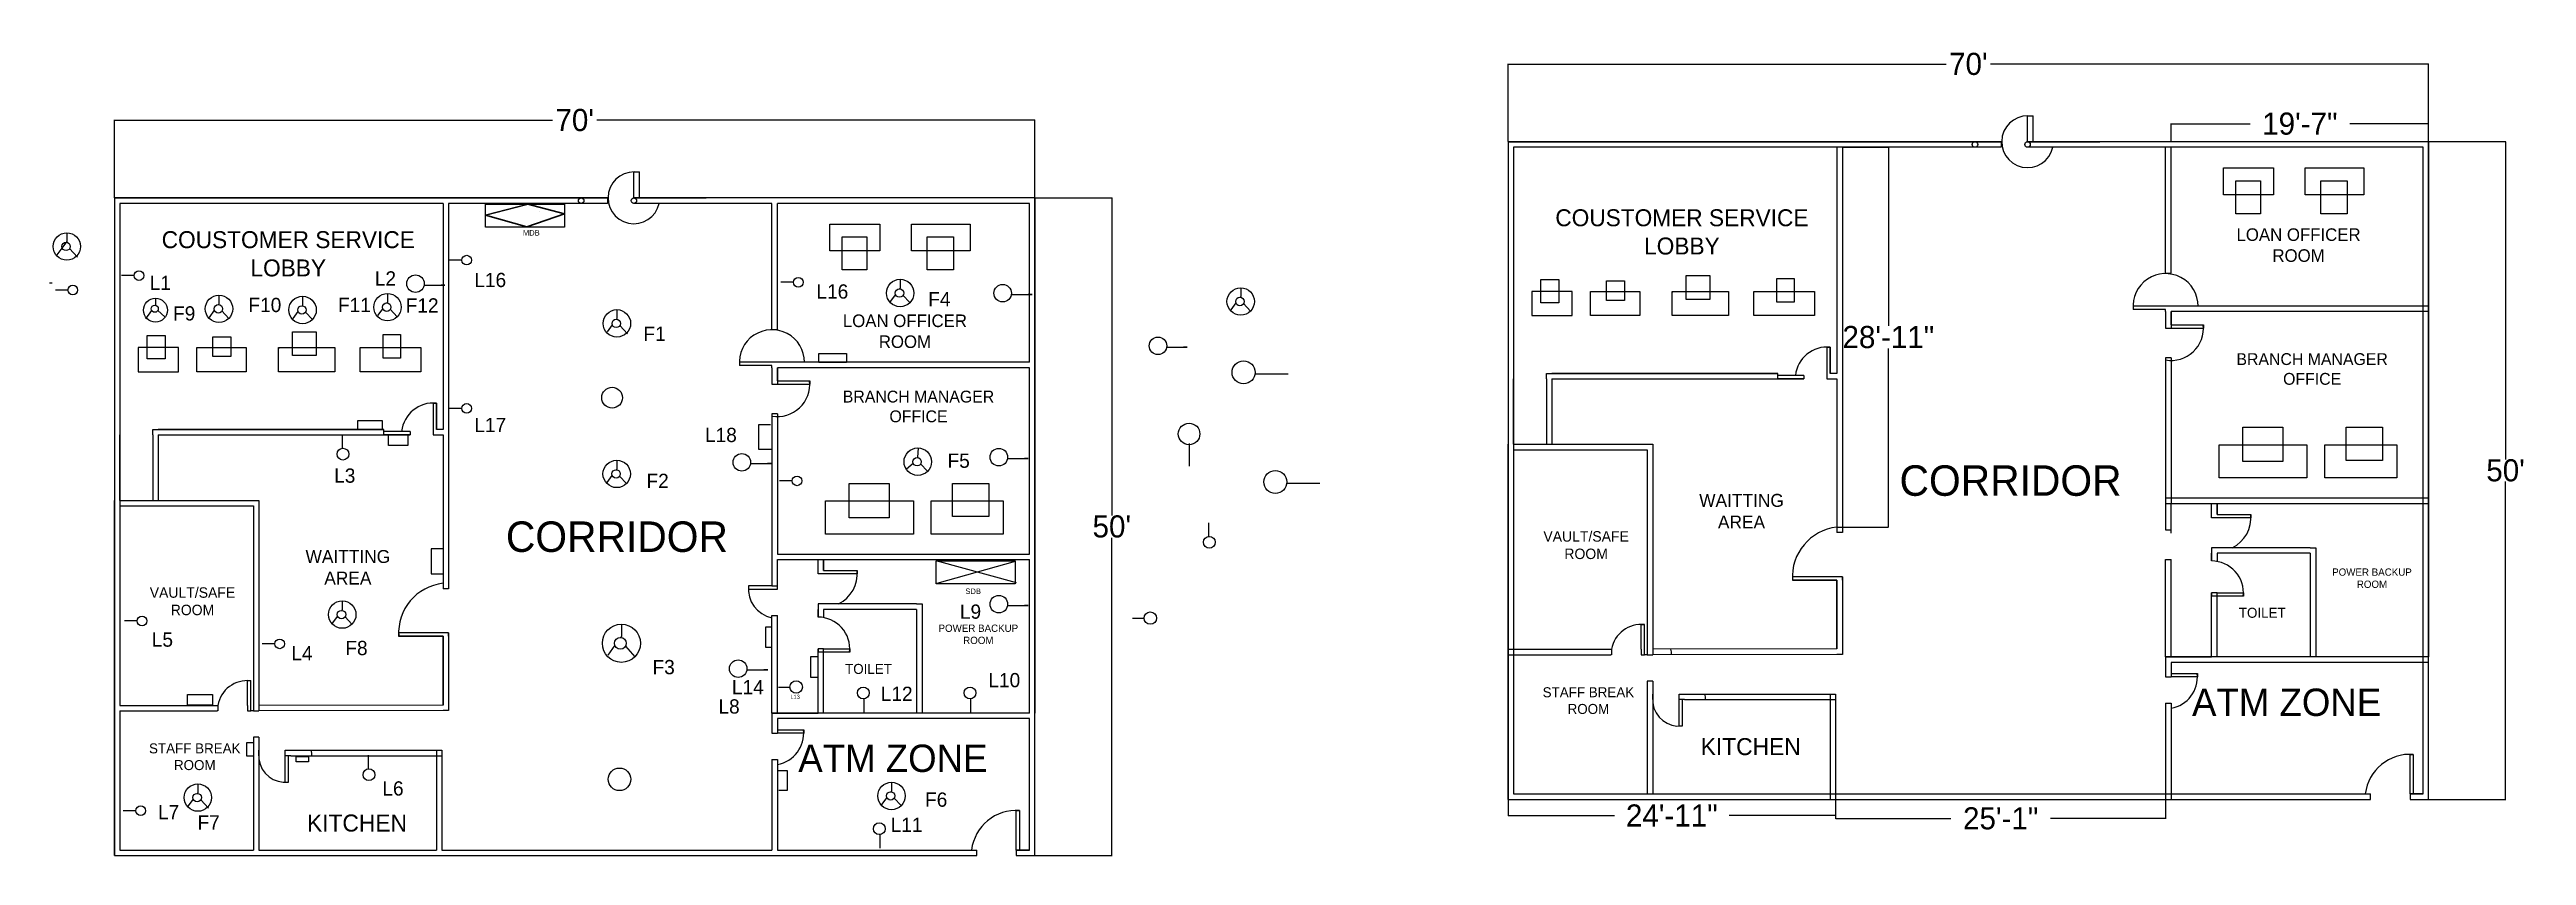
# Model space of a CAD drawing. Header units: inches. Extents: x 0 to 2260, y 59 to 794.
import ezdxf

# ---------------------------------------------------------------- set-up
doc = ezdxf.new("R2010")
doc.units = ezdxf.units.IN
doc.header["$MEASUREMENT"] = 0
doc.dimstyles.get("Standard").update_dxf_attribs({"dimtxt": 20.18, "dimasz": 0.18, "dimexe": 0.18, "dimexo": 0.0625, "dimgap": 0.09, "dimtad": 0, "dimtih": 1, "dimtoh": 1, "dimdec": 0, "dimzin": 0, "dimdsep": 46, "dimlunit": 4, "dimtxsty": 'Standard', "dimcen": 0.09, "dimadec": 0, "dimazin": 0, "dimtfac": 1, "dimtdec": 0, "dimtofl": 0, "dimtmove": 0, "dimatfit": 3, "dimfxl": 1, "dimtolj": 1, "dimtzin": 0, "dimarcsym": 0})

# ---------------------------------------------------------------- blocks, each defined once
blk = doc.blocks.new('*D1')
at = {"color": 0, "lineweight": -2}
for p, q in [((59.1, 658.6), (59.1, 729.6)), ((59.3, 729.4), (458.9, 729.4)), ((899, 729.4), (499.4, 729.4)), ((899.2, 658.6), (899.2, 729.6))]:
    blk.add_line(p, q, dxfattribs=at)
at = {"color": 0}
for points in [[(59.3, 729.4), (59.3, 729.4), (59.1, 729.4)], [(899, 729.4), (899, 729.4), (899.2, 729.4)]]:
    blk.add_solid(points, dxfattribs=at)
at = {"layer": 'Defpoints', "color": 0}
for p in [(899.2, 729.4), (59.1, 658.5), (899.2, 658.5)]:
    blk.add_point(p, dxfattribs=at)
at = {"color": 0, "insert": (479.2, 729.4), "char_height": 20.18, "attachment_point": 5}
blk.add_mtext("\\A1;70'", dxfattribs=at)
blk = doc.blocks.new('*D2')
at = {"color": 0, "lineweight": -2}
for p, q in [((899.3, 658.6), (969.5, 658.6)), ((969.3, 658.4), (969.3, 368.8)), ((969.3, 58.7), (969.3, 348.4)), ((899.2, 58.5), (969.5, 58.5))]:
    blk.add_line(p, q, dxfattribs=at)
at = {"color": 0}
for points in [[(969.3, 658.4), (969.4, 658.4), (969.3, 658.6)], [(969.3, 58.7), (969.4, 58.7), (969.3, 58.5)]]:
    blk.add_solid(points, dxfattribs=at)
at = {"layer": 'Defpoints', "color": 0}
for p in [(899.2, 658.6), (899.1, 58.5), (969.3, 58.5)]:
    blk.add_point(p, dxfattribs=at)
at = {"color": 0, "insert": (969.3, 358.6), "char_height": 20.18, "attachment_point": 5}
blk.add_mtext("\\A1;50'", dxfattribs=at)
blk = doc.blocks.new('A$C45925EE8')
at = {"insert": (0, 13), "char_height": 13, "attachment_point": 1}
blk.add_mtext('L16', dxfattribs=at)
blk = doc.blocks.new('*D21')
at = {"color": 0, "lineweight": -2}
for p, q in [((1330.9, 709.8), (1330.9, 780.8)), ((1331.1, 780.6), (1730.6, 780.6)), ((2170.8, 780.6), (1771.2, 780.6)), ((2170.9, 709.8), (2170.9, 780.8))]:
    blk.add_line(p, q, dxfattribs=at)
at = {"color": 0}
for points in [[(1331.1, 780.6), (1331.1, 780.6), (1330.9, 780.6)], [(2170.8, 780.6), (2170.8, 780.6), (2170.9, 780.6)]]:
    blk.add_solid(points, dxfattribs=at)
at = {"layer": 'Defpoints', "color": 0}
for p in [(2170.9, 780.6), (1330.9, 709.7), (2170.9, 709.7)]:
    blk.add_point(p, dxfattribs=at)
at = {"color": 0, "insert": (1750.9, 780.6), "char_height": 20.18, "attachment_point": 5}
blk.add_mtext("\\A1;70'", dxfattribs=at)
blk = doc.blocks.new('*D22')
at = {"color": 0, "lineweight": -2}
for p, q in [((2171, 709.8), (2241.2, 709.8)), ((2241.1, 709.6), (2241.1, 419.9)), ((2241.1, 109.9), (2241.1, 399.6)), ((2170.9, 109.7), (2241.2, 109.7))]:
    blk.add_line(p, q, dxfattribs=at)
at = {"color": 0}
for points in [[(2241, 709.6), (2241.1, 709.6), (2241.1, 709.8)], [(2241, 109.9), (2241.1, 109.9), (2241.1, 109.7)]]:
    blk.add_solid(points, dxfattribs=at)
at = {"layer": 'Defpoints', "color": 0}
for p in [(2170.9, 709.8), (2170.9, 109.7), (2241.1, 109.7)]:
    blk.add_point(p, dxfattribs=at)
at = {"color": 0, "insert": (2241.1, 409.8), "char_height": 20.18, "attachment_point": 5}
blk.add_mtext("\\A1;50'", dxfattribs=at)
blk = doc.blocks.new('*D23')
at = {"color": 0, "lineweight": -2}
for p, q in [((1935.9, 709.8), (1935.9, 726.3)), ((1936.1, 726.1), (2007.9, 726.1)), ((2170.7, 726.1), (2098.9, 726.1)), ((2170.9, 709.8), (2170.9, 726.3))]:
    blk.add_line(p, q, dxfattribs=at)
at = {"color": 0}
for points in [[(1936.1, 726.1), (1936.1, 726.1), (1935.9, 726.1)], [(2170.7, 726.1), (2170.7, 726.1), (2170.9, 726.1)]]:
    blk.add_solid(points, dxfattribs=at)
at = {"layer": 'Defpoints', "color": 0}
for p in [(1935.9, 726.1), (1935.9, 709.7), (2170.9, 709.7)]:
    blk.add_point(p, dxfattribs=at)
at = {"color": 0, "insert": (2053.4, 726.1), "char_height": 20.18, "attachment_point": 5}
blk.add_mtext('\\A1;19\'-7"', dxfattribs=at)
blk = doc.blocks.new('*D24')
at = {"color": 0, "lineweight": -2}
for p, q in [((1629.8, 109.7), (1629.8, 92.1)), ((1629.9, 92.3), (1734.9, 92.3)), ((1930.8, 92.3), (1825.9, 92.3)), ((1930.9, 109.7), (1930.9, 92.1))]:
    blk.add_line(p, q, dxfattribs=at)
at = {"color": 0}
for points in [[(1629.9, 92.3), (1629.9, 92.2), (1629.8, 92.3)], [(1930.8, 92.3), (1930.8, 92.2), (1930.9, 92.3)]]:
    blk.add_solid(points, dxfattribs=at)
at = {"layer": 'Defpoints', "color": 0}
for p in [(1629.8, 109.7), (1930.9, 109.7), (1930.9, 92.3)]:
    blk.add_point(p, dxfattribs=at)
at = {"color": 0, "insert": (1780.4, 92.3), "char_height": 20.18, "attachment_point": 5}
blk.add_mtext('\\A1;25\'-1"', dxfattribs=at)
blk = doc.blocks.new('*D25')
at = {"color": 0, "lineweight": -2}
for p, q in [((1330.9, 109.7), (1330.9, 94.8)), ((1331.1, 95), (1428.1, 95)), ((1629.6, 95), (1532.5, 95)), ((1629.8, 109.6), (1629.8, 94.8))]:
    blk.add_line(p, q, dxfattribs=at)
at = {"color": 0}
for points in [[(1331.1, 95), (1331.1, 94.9), (1330.9, 95)], [(1629.6, 95), (1629.6, 94.9), (1629.8, 95)]]:
    blk.add_solid(points, dxfattribs=at)
at = {"layer": 'Defpoints', "color": 0}
for p in [(1330.9, 109.7), (1629.8, 109.7), (1629.8, 95)]:
    blk.add_point(p, dxfattribs=at)
at = {"color": 0, "insert": (1480.3, 95), "char_height": 20.18, "attachment_point": 5}
blk.add_mtext('\\A1;24\'-11"', dxfattribs=at)
blk = doc.blocks.new('*D26')
at = {"color": 0, "lineweight": -2}
for p, q in [((1635.9, 704.7), (1678.1, 704.7)), ((1677.9, 704.6), (1677.9, 541.6)), ((1677.9, 358.3), (1677.9, 521.2)), ((1630.9, 358.1), (1678.1, 358.1))]:
    blk.add_line(p, q, dxfattribs=at)
at = {"color": 0}
for points in [[(1677.9, 704.6), (1678, 704.6), (1677.9, 704.7)], [(1677.9, 358.3), (1678, 358.3), (1677.9, 358.1)]]:
    blk.add_solid(points, dxfattribs=at)
at = {"layer": 'Defpoints', "color": 0}
for p in [(1635.9, 704.7), (1630.9, 358.1), (1677.9, 358.1)]:
    blk.add_point(p, dxfattribs=at)
at = {"color": 0, "insert": (1677.9, 531.4), "char_height": 20.18, "attachment_point": 5}
blk.add_mtext('\\A1;28\'-11"', dxfattribs=at)

msp = doc.modelspace()

# ---------------------------------------------------------------- linework, layer by layer
for p, q in [((1804.9, 709.7), (1804.9, 733.4)), ((1804.9, 733.4), (1809.9, 733.4)), ((1809.9, 709.7), (1809.9, 733.4)), ((1330.9, 709.7), (1630.9, 709.7)), ((1630.9, 709.7), (1780.9, 709.7)), ((1630.9, 709.7), (1756.9, 709.7)), ((1630.9, 704.7), (1630.9, 498.4)), ((1630.9, 704.7), (1630.9, 559.7)), ((1635.9, 704.7), (1635.9, 353.1)), ((1756.9, 709.7), (1780.9, 709.7)), ((1780.9, 704.7), (1756.9, 704.7)), ((1780.9, 709.7), (1780.9, 704.7)), ((1804.9, 709.7), (1870.9, 709.7)), ((1930.9, 709.7), (1804.9, 709.7)), ((2170.9, 709.7), (1930.9, 709.7)), ((1930.9, 589.7), (1930.9, 704.7)), ((1935.9, 589.7), (1935.9, 704.7)), ((2170.9, 709.7), (2170.9, 559.7)), ((533.2, 658.5), (533.2, 682.2)), ((533.2, 682.2), (538.2, 682.2)), ((538.2, 658.5), (538.2, 682.2)), ((59.1, 658.5), (359.1, 658.5)), ((359.1, 658.5), (509.1, 658.5)), ((359.1, 658.5), (485.1, 658.5)), ((485.1, 658.5), (509.1, 658.5)), ((509.1, 658.5), (509.1, 653.5)), ((659.2, 658.5), (533.2, 658.5)), ((533.2, 658.5), (599.1, 658.5)), ((899.2, 658.5), (659.2, 658.5)), ((899.2, 658.5), (899.2, 508.5)), ((359.1, 653.5), (359.1, 447.3)), ((359.1, 653.5), (359.1, 508.5)), ((364.1, 653.5), (364.1, 301.9)), ((447.1, 646), (447.1, 646)), ((509.1, 653.5), (485.1, 653.5)), ((659.2, 538.5), (659.2, 653.5)), ((664.2, 538.5), (664.2, 653.5)), ((15.7, 618.7), (6.7, 606.5)), ((15.7, 626.4), (15.7, 618.7)), ((18.3, 612.2), (25.4, 604.5)), ((376.2, 601.7), (364.7, 601.7)), ((1930.9, 589.7), (1935.9, 589.7)), ((0, 581.1), (2.5, 581.1)), ((16.8, 574.4), (5.3, 574.4)), ((77.2, 587.6), (65.7, 587.6)), ((96.6, 566.3), (96.6, 560.5)), ((154.6, 569.5), (154.6, 561.8)), ((230.9, 568.5), (230.9, 560.7)), ((308.3, 571), (308.3, 563.3)), ((342.5, 579), (360.8, 579)), ((360.8, 579), (357.3, 579)), ((678.8, 581.5), (667.4, 581.5)), ((771.8, 570.4), (767.1, 564)), ((776.1, 576.2), (775.6, 575.6)), ((776.1, 583.9), (776.1, 576.2)), ((778.7, 569.8), (785, 562.9)), ((878.2, 570.3), (896.5, 570.3)), ((896.5, 570.3), (893.1, 570.3)), ((1086.9, 568.5), (1086.4, 567.9)), ((1086.9, 576.3), (1086.9, 568.5)), ((2170.9, 577.7), (2170.9, 397.7)), ((93.1, 555.7), (87.6, 548.2)), ((96.6, 560.5), (96.6, 560.4)), ((98.6, 556), (105.5, 549.6)), ((150.3, 555.9), (145.6, 549.5)), ((154.6, 561.8), (154.2, 561.1)), ((157.2, 555.3), (163.5, 548.4)), ((226.6, 554.9), (221.9, 548.5)), ((230.9, 560.7), (230.5, 560.1)), ((233.5, 554.3), (239.8, 547.4)), ((304, 557.5), (299.2, 551.1)), ((308.3, 563.3), (307.8, 562.7)), ((310.8, 556.9), (317.1, 550)), ((513.4, 542.7), (508.7, 536.3)), ((517.7, 548.5), (517.2, 547.9)), ((517.7, 556.2), (517.7, 548.5)), ((1082.6, 562.7), (1077.8, 556.3)), ((1089.4, 562.1), (1095.7, 555.2)), ((1930.9, 559.7), (1901.2, 559.7)), ((1901.2, 559.7), (1901.2, 556.7)), ((1930.9, 556.7), (1901.2, 556.7)), ((1935.9, 559.7), (1930.9, 559.7)), ((1930.9, 554.7), (1930.9, 556.7)), ((1930.9, 554.7), (1930.9, 539.7)), ((1930.9, 554.7), (1930.9, 539.7)), ((2170.9, 559.7), (1935.9, 559.7)), ((2170.9, 554.7), (1935.9, 554.7)), ((1935.9, 554.7), (1935.9, 539.7)), ((1935.9, 554.7), (1935.9, 542.7)), ((1935.9, 542.7), (1935.9, 554.7)), ((1935.9, 554.7), (1935.9, 539.7)), ((1935.9, 542.7), (1965.4, 542.7)), ((1965.4, 542.7), (1965.4, 539.7)), ((520.3, 542.1), (527.4, 534.3)), ((659.2, 538.5), (664.2, 538.5)), ((899.2, 526.5), (899.2, 346.5)), ((1020, 522.4), (1038.2, 522.4)), ((1038.2, 522.4), (1034.8, 522.4)), ((1621.9, 522.4), (1621.9, 493.4)), ((1621.9, 522.4), (1624.9, 522.4)), ((1624.9, 498.4), (1624.9, 522.4)), ((1624.9, 522.4), (1624.9, 498.4)), ((1930.9, 539.7), (1935.9, 539.7)), ((1935.9, 539.7), (1965.4, 539.7)), ((659.2, 508.5), (629.5, 508.5)), ((629.5, 508.5), (629.5, 505.5)), ((659.2, 505.5), (629.5, 505.5)), ((664.2, 508.5), (659.2, 508.5)), ((659.2, 503.5), (659.2, 505.5)), ((659.2, 503.5), (659.2, 488.5)), ((659.2, 503.5), (659.2, 488.5)), ((894.1, 508.5), (664.2, 508.5)), ((664.2, 503.5), (664.2, 488.5)), ((664.2, 503.5), (664.2, 491.5)), ((664.2, 491.5), (664.2, 503.5)), ((664.2, 503.5), (664.2, 488.5)), ((894.1, 503.5), (664.2, 503.5)), ((899.2, 508.5), (899.1, 508.5)), ((899.2, 503.5), (899.1, 503.5)), ((1099.9, 498.1), (1130.2, 498.1)), ((1365.9, 498.4), (1576.9, 498.4)), ((1365.9, 493.4), (1365.9, 498.4)), ((1576.9, 498.4), (1370.9, 498.4)), ((1576.9, 493.4), (1576.9, 498.4)), ((1630.9, 498.4), (1624.9, 498.4)), ((1635.9, 498.4), (1635.9, 493.4)), ((1930.9, 512.7), (1930.9, 379.7)), ((1935.9, 512.7), (1930.9, 512.7)), ((1935.9, 512.7), (1935.9, 379.7)), ((1935.9, 512.7), (1935.9, 512.7)), ((659.2, 488.5), (664.2, 488.5)), ((664.2, 491.5), (693.7, 491.5)), ((664.2, 488.5), (693.7, 488.5)), ((693.7, 491.5), (693.7, 488.5)), ((1335.9, 433.7), (1335.9, 493.4)), ((1365.9, 493.4), (1365.9, 433.7)), ((1370.9, 493.4), (1600.9, 493.4)), ((1370.9, 493.4), (1370.9, 433.7)), ((1370.9, 493.4), (1600.9, 493.4)), ((1600.9, 496.4), (1576.9, 496.4)), ((1600.9, 493.4), (1576.9, 493.4)), ((1600.9, 496.4), (1600.9, 493.4)), ((1621.9, 493.4), (1630.9, 493.4)), ((1621.9, 493.4), (1630.9, 493.4)), ((1630.9, 493.4), (1630.9, 353.1)), ((350.1, 471.3), (350.1, 442.3)), ((350.1, 471.3), (353.1, 471.3)), ((353.1, 447.3), (353.1, 471.3)), ((353.1, 471.3), (353.1, 447.3)), ((376.2, 466.4), (364.7, 466.4)), ((664.2, 461.5), (659.2, 461.5)), ((659.2, 461.5), (659.2, 328.5)), ((664.2, 461.5), (664.2, 461.5)), ((664.2, 461.5), (664.2, 333.5)), ((64.1, 382.5), (64.1, 442.3)), ((94.1, 447.3), (305.1, 447.3)), ((94.1, 442.3), (94.1, 447.3)), ((94.1, 442.3), (94.1, 382.5)), ((305.1, 447.3), (99.1, 447.3)), ((99.1, 442.3), (99.1, 382.5)), ((99.1, 442.3), (329.1, 442.3)), ((99.1, 442.3), (329.1, 442.3)), ((267.2, 430.1), (267.2, 442.4)), ((305.1, 442.3), (305.1, 447.3)), ((329.1, 445.3), (305.1, 445.3)), ((329.1, 442.3), (305.1, 442.3)), ((329.1, 445.3), (329.1, 442.3)), ((350.1, 442.3), (359.1, 442.3)), ((350.1, 442.3), (359.1, 442.3)), ((359.1, 447.3), (353.1, 447.3)), ((359.1, 442.3), (359.1, 301.9)), ((364.1, 447.3), (364.1, 442.3)), ((657.7, 451.4), (646.9, 451.4)), ((646.9, 451.4), (646.9, 429.3)), ((792.5, 430.3), (792.1, 421.7)), ((1039.8, 434.4), (1039.8, 413.6)), ((1330.9, 241.7), (1330.9, 433.7)), ((1335.9, 433.7), (1462.9, 433.7)), ((1462.9, 433.7), (1462.9, 241.7)), ((517.5, 411.1), (517, 410.5)), ((517.5, 418.8), (517.5, 411.1)), ((640.3, 416.1), (658.6, 416.1)), ((646.9, 429.3), (658.6, 429.3)), ((658.6, 416.1), (655.2, 416.1)), ((788.1, 416.2), (781.8, 411.1)), ((794.8, 415.9), (801.1, 409)), ((874.8, 420.8), (893.1, 420.8)), ((893.1, 420.8), (889.7, 420.8)), ((1335.9, 428.7), (1457.9, 428.7)), ((1457.9, 428.7), (1457.9, 246.7)), ((513.2, 405.3), (508.5, 398.9)), ((520.1, 404.7), (526.4, 397.8)), ((677.7, 400.3), (666.2, 400.3)), ((1129, 398.2), (1159.2, 398.2)), ((1930.9, 384.7), (2170.9, 384.7)), ((2170.9, 397.7), (2170.9, 265.7)), ((59.1, 190.5), (59.1, 382.5)), ((64.1, 382.5), (191.1, 382.5)), ((64.1, 377.5), (186.1, 377.5)), ((186.1, 377.5), (186.1, 195.5)), ((191.1, 382.5), (191.1, 190.5)), ((1057.8, 349.6), (1057.8, 362)), ((1930.9, 379.7), (2170.9, 379.7)), ((1930.9, 379.7), (2062.9, 379.7)), ((1930.9, 379.7), (1930.9, 379.7)), ((1930.9, 379.7), (1930.9, 379.7)), ((1930.9, 379.7), (1930.9, 355.7)), ((1935.9, 355.7), (1935.9, 379.7)), ((1972.9, 366.7), (1972.9, 379.7)), ((1977.9, 366.7), (1972.9, 366.7)), ((1977.9, 369.7), (1977.9, 379.7)), ((1977.9, 379.7), (1977.9, 369.7)), ((1977.9, 379.7), (1977.9, 369.7)), ((1977.9, 369.7), (2008.7, 369.7)), ((2008.7, 366.7), (1977.9, 366.7)), ((2008.7, 369.7), (2008.7, 366.7)), ((2170.9, 379.7), (2170.9, 259.7)), ((2170.9, 379.7), (2170.9, 239.7)), ((899.2, 346.5), (899.2, 214.5)), ((1635.9, 353.1), (1630.9, 353.1)), ((1930.9, 355.7), (1935.9, 355.7)), ((1935.9, 352.7), (1935.9, 355.7)), ((1935.9, 355.7), (1935.9, 355.7)), ((1935.9, 352.7), (1935.9, 352.7)), ((2062.9, 339.2), (1972.9, 339.2)), ((1972.9, 339.2), (1972.9, 334.2)), ((2062.9, 339.2), (2067.9, 339.2)), ((2067.9, 339.2), (2067.9, 239.7)), ((2067.9, 339.2), (2067.9, 334.2)), ((359.6, 338.2), (348.2, 338.2)), ((348.2, 338.2), (348.2, 315.4)), ((659.2, 328.5), (659.2, 328.5)), ((659.2, 328.5), (659.2, 328.5)), ((659.2, 328.5), (659.2, 304.5)), ((664.2, 333.5), (894.1, 333.5)), ((664.2, 328.5), (894.1, 328.5)), ((664.2, 328.5), (791.2, 328.5)), ((664.2, 304.5), (664.2, 328.5)), ((701.2, 315.5), (701.2, 328.5)), ((706.2, 328.5), (706.2, 318.5)), ((706.2, 328.5), (706.2, 318.5)), ((706.2, 318.5), (706.2, 328.5)), ((706.2, 318.5), (737, 318.5)), ((737, 318.5), (737, 315.5)), ((808.7, 327.7), (881.9, 307.5)), ((809.9, 307.1), (881.5, 326.9)), ((899.1, 333.5), (899.2, 333.5)), ((899.1, 328.5), (899.2, 328.5)), ((899.2, 328.5), (899.2, 208.5)), ((899.2, 328.5), (899.2, 188.5)), ((1930.9, 239.7), (1930.9, 328.7)), ((1930.9, 328.7), (1935.9, 328.7)), ((1935.9, 239.7), (1935.9, 328.7)), ((1972.9, 334.2), (1972.9, 327.2)), ((1972.9, 327.2), (1972.9, 334.2)), ((2062.9, 334.2), (1977.9, 334.2)), ((1977.9, 334.2), (1977.9, 326.8)), ((2062.9, 334.2), (2062.9, 239.7)), ((2062.9, 334.2), (2062.9, 239.7)), ((2067.9, 334.2), (2067.9, 334.2)), ((348.2, 315.4), (359.1, 315.4)), ((364.1, 301.9), (359.1, 301.9)), ((644.2, 304.5), (637.7, 304.5)), ((637.7, 304.5), (637.7, 301.5)), ((637.7, 301.5), (664.2, 301.5)), ((659.2, 304.5), (644.2, 304.5)), ((659.2, 304.5), (664.2, 304.5)), ((664.2, 301.5), (664.2, 304.5)), ((664.2, 304.5), (664.2, 304.5)), ((664.2, 301.5), (664.2, 301.5)), ((706.2, 315.5), (701.2, 315.5)), ((737, 315.5), (706.2, 315.5)), ((1630.9, 312.7), (1590.3, 312.7)), ((1590.3, 312.7), (1590.3, 309.7)), ((1630.9, 309.7), (1590.3, 309.7)), ((1590.3, 309.7), (1590.3, 309.7)), ((1590.3, 309.7), (1630.9, 309.7)), ((1635.9, 312.7), (1630.9, 312.7)), ((1630.9, 309.7), (1630.9, 247)), ((1630.9, 247), (1630.9, 309.7)), ((1635.9, 312.7), (1635.9, 309.7)), ((1635.9, 309.7), (1635.9, 312.7)), ((1635.9, 309.7), (1635.9, 312.7)), ((1635.9, 309.7), (1635.9, 242)), ((1972.9, 239.7), (1972.9, 298.2)), ((1977.9, 298.2), (1972.9, 298.2)), ((1972.9, 298.2), (1972.9, 295.2)), ((1972.9, 298.2), (1972.9, 298.2)), ((1977.9, 295.2), (1972.9, 295.2)), ((1977.9, 239.7), (1977.9, 298.2)), ((1977.9, 298.2), (2001.9, 298.2)), ((2001.9, 295.2), (1977.9, 295.2)), ((2001.9, 298.2), (2001.9, 295.2)), ((80, 272.5), (68.5, 272.5)), ((262.8, 277), (258, 270.5)), ((267.1, 282.8), (266.6, 282.1)), ((267.1, 290.5), (267.1, 282.8)), ((269.6, 276.3), (275.9, 269.5)), ((659.2, 188.5), (659.2, 277.5)), ((659.2, 277.5), (664.2, 277.5)), ((664.2, 188.5), (664.2, 277.5)), ((791.2, 288), (701.2, 288)), ((701.2, 288), (701.2, 283)), ((701.2, 283), (701.2, 276)), ((701.2, 276), (701.2, 283)), ((791.2, 283), (706.2, 283)), ((706.2, 283), (706.2, 275.6)), ((791.2, 288), (796.2, 288)), ((791.2, 283), (791.2, 188.5)), ((791.2, 283), (791.2, 188.5)), ((796.2, 288), (796.2, 188.5)), ((796.2, 288), (796.2, 283)), ((796.2, 283), (796.2, 283)), ((874.8, 286.6), (893.1, 286.6)), ((893.1, 286.6), (889.7, 286.6)), ((998.3, 274.7), (988.1, 274.7)), ((205.6, 251.6), (194.1, 251.6)), ((359.1, 261.5), (318.5, 261.5)), ((318.5, 261.5), (318.5, 258.5)), ((359.1, 258.5), (318.5, 258.5)), ((318.5, 258.5), (318.5, 258.5)), ((318.5, 258.5), (359.1, 258.5)), ((364.1, 261.5), (359.1, 261.5)), ((359.1, 258.5), (359.1, 195.8)), ((359.1, 195.8), (359.1, 258.5)), ((364.1, 258.5), (364.1, 261.5)), ((364.1, 258.5), (364.1, 261.5)), ((364.1, 261.5), (364.1, 258.5)), ((364.1, 258.5), (364.1, 190.8)), ((515.8, 250.3), (509.3, 241.4)), ((521.8, 258.4), (521.1, 257.5)), ((521.8, 269.1), (521.8, 258.4)), ((525.4, 249.5), (534.1, 239.9)), ((658.4, 266.7), (653.2, 266.7)), ((653.2, 266.7), (653.2, 248.6)), ((653.2, 248.6), (658, 248.6)), ((1452.4, 246.7), (1452.4, 269.3)), ((1452.4, 269.3), (1455.4, 269.3)), ((1455.4, 246.7), (1455.4, 269.3)), ((637, 227.9), (655.3, 227.9)), ((655.3, 227.9), (651.9, 227.9)), ((701.3, 239.7), (694.3, 239.7)), ((694.3, 239.7), (694.3, 221.3)), ((701.2, 188.5), (701.2, 247)), ((706.2, 247), (701.2, 247)), ((701.2, 247), (701.2, 244)), ((701.2, 247), (701.2, 247)), ((706.2, 244), (701.2, 244)), ((706.2, 188.5), (706.2, 247)), ((706.2, 247), (730.2, 247)), ((730.2, 244), (706.2, 244)), ((730.2, 247), (730.2, 244)), ((1330.9, 246.7), (1425.2, 246.7)), ((1330.9, 109.7), (1330.9, 241.7)), ((1330.9, 241.7), (1424.8, 241.7)), ((1425.2, 241.7), (1424.8, 241.7)), ((1425.2, 246.7), (1425.2, 241.7)), ((1452.4, 246.7), (1452.4, 241.7)), ((1452.4, 241.7), (1455.4, 241.7)), ((1455.4, 241.7), (1455.4, 246.7)), ((1457.9, 241.7), (1455.4, 241.7)), ((1457.9, 246.7), (1457.9, 241.7)), ((1457.9, 241.7), (1462.9, 241.7)), ((1457.9, 241.7), (1462.9, 241.7)), ((1630.9, 247), (1462.9, 246.7)), ((1462.9, 246.7), (1462.9, 246.7)), ((1462.9, 246.7), (1462.9, 241.7)), ((1630.9, 242), (1462.9, 241.7)), ((1630.9, 247), (1630.9, 247)), ((1635.9, 242), (1630.9, 242)), ((2170.9, 239.7), (1930.9, 239.7)), ((1930.9, 239.7), (1930.9, 221.4)), ((1930.9, 239.7), (1930.9, 239.7)), ((1930.9, 239.7), (1972.9, 239.7)), ((1930.9, 234.7), (1930.9, 221.4)), ((1930.9, 234.7), (1930.9, 221.4)), ((2170.9, 234.7), (1935.9, 234.7)), ((1935.9, 234.7), (1935.9, 224.4)), ((180.6, 195.5), (180.6, 218.1)), ((180.6, 218.1), (183.6, 218.1)), ((183.6, 195.5), (183.6, 218.1)), ((675.2, 211.8), (665, 211.8)), ((694.3, 221.3), (701.3, 221.3)), ((1457.9, 217.7), (1457.9, 114.7)), ((1457.9, 217.7), (1457.9, 205.7)), ((1462.9, 217.7), (1457.9, 217.7)), ((1462.9, 217.7), (1462.9, 114.7)), ((1462.9, 217.7), (1462.9, 205.7)), ((1462.9, 205.7), (1462.9, 205.7)), ((1462.9, 205.7), (1462.9, 200.7)), ((1462.9, 200.7), (1462.9, 205.7)), ((1486.9, 205.7), (1629.8, 205.7)), ((1486.9, 200.7), (1486.9, 205.7)), ((1486.9, 205.7), (1491.9, 205.7)), ((1624.8, 205.7), (1624.8, 109.7)), ((1629.8, 205.7), (1629.8, 109.7)), ((1930.9, 221.4), (1935.9, 221.4)), ((1935.9, 224.4), (1959.9, 224.4)), ((1935.9, 224.4), (1935.9, 221.4)), ((1959.9, 221.4), (1935.9, 221.4)), ((1959.9, 224.4), (1959.9, 221.4)), ((59.1, 58.5), (59.1, 190.5)), ((64.1, 195.5), (153.5, 195.5)), ((64.1, 190.5), (153, 190.5)), ((153.5, 190.5), (153, 190.5)), ((153.5, 195.5), (153.5, 190.5)), ((180.6, 195.5), (180.6, 190.5)), ((180.6, 190.5), (183.6, 190.5)), ((183.6, 190.5), (183.6, 195.5)), ((186.1, 190.5), (183.6, 190.5)), ((186.1, 195.5), (186.1, 190.5)), ((186.1, 190.5), (191.1, 190.5)), ((186.1, 190.5), (191.1, 190.5)), ((359.1, 195.8), (191.1, 195.5)), ((191.1, 195.5), (191.1, 190.5)), ((191.1, 195.5), (191.1, 195.5)), ((359.1, 190.8), (191.1, 190.5)), ((359.1, 195.8), (359.1, 195.8)), ((364.1, 190.8), (359.1, 190.8)), ((659.2, 188.5), (659.2, 170.2)), ((659.2, 188.5), (659.2, 188.5)), ((659.2, 188.5), (701.2, 188.5)), ((894.1, 188.5), (659.2, 188.5)), ((659.2, 183.5), (659.2, 170.2)), ((659.2, 183.5), (659.2, 170.2)), ((664.2, 183.5), (664.2, 173.2)), ((894.1, 183.5), (664.2, 183.5)), ((743, 201.5), (743, 189.1)), ((840.4, 201.5), (840.4, 189.1)), ((899.2, 188.5), (899.1, 188.5)), ((899.2, 183.5), (899.1, 183.5)), ((1486.9, 176.7), (1486.9, 200.7)), ((1491.9, 200.7), (1486.9, 200.7)), ((1489.9, 176.7), (1489.9, 200.7)), ((1491.9, 200.7), (1629.8, 200.7)), ((1930.9, 197.4), (1930.9, 109.7)), ((1930.9, 197.4), (1935.9, 197.4)), ((1935.9, 197.4), (1935.9, 109.7)), ((185.6, 161.2), (179.7, 161.2)), ((179.7, 161.2), (179.7, 149.5)), ((186.1, 166.5), (186.1, 154.5)), ((186.1, 166.5), (186.1, 63.5)), ((191.1, 166.5), (186.1, 166.5)), ((191.1, 166.5), (191.1, 63.5)), ((191.1, 166.5), (191.1, 154.5)), ((659.2, 170.2), (664.2, 170.2)), ((664.2, 173.2), (688.2, 173.2)), ((664.2, 173.2), (664.2, 170.2)), ((688.2, 170.2), (664.2, 170.2)), ((688.2, 173.2), (688.2, 170.2)), ((1486.9, 176.7), (1489.9, 176.7)), ((179.7, 149.5), (186.8, 149.5)), ((191.1, 154.5), (191.1, 154.5)), ((191.1, 154.5), (191.1, 149.5)), ((191.1, 149.5), (191.1, 154.5)), ((215.1, 154.5), (358, 154.5)), ((215.1, 149.5), (215.1, 154.5)), ((215.1, 154.5), (220.1, 154.5)), ((215.1, 125.5), (215.1, 149.5)), ((220.1, 149.5), (215.1, 149.5)), ((218.1, 125.5), (218.1, 149.5)), ((220.1, 149.5), (358, 149.5)), ((290.9, 137.5), (290.9, 149.9)), ((353, 154.5), (353, 63.5)), ((358, 154.5), (358, 63.5)), ((659.2, 146.2), (664.2, 146.2)), ((659.2, 146.2), (659.2, 63.5)), ((664.2, 146.2), (664.2, 63.5)), ((665.1, 136.2), (673, 136.2)), ((673, 136.2), (673, 117.8)), ((2153.9, 114.7), (2153.9, 150.7)), ((2153.9, 150.7), (2156.9, 150.7)), ((2156.9, 150.7), (2156.9, 114.7)), ((135.3, 115.8), (134.8, 115.2)), ((135.3, 123.5), (135.3, 115.8)), ((215.1, 125.5), (218.1, 125.5)), ((673, 117.8), (665.4, 117.8)), ((768.2, 117.3), (767.7, 116.7)), ((768.2, 125.1), (768.2, 117.3)), ((2117.9, 109.7), (2117.9, 114.7)), ((2165.9, 114.7), (2153.9, 114.7)), ((2153.9, 114.7), (2153.9, 109.7)), ((78.8, 99.4), (67.3, 99.4)), ((131, 110), (126.3, 103.6)), ((137.9, 109.4), (145, 101.6)), ((763.9, 111.5), (759.2, 105.1)), ((770.8, 110.9), (777.1, 104)), ((882.1, 63.5), (882.1, 99.5)), ((882.1, 99.5), (885.1, 99.5)), ((885.1, 99.5), (885.1, 63.5)), ((757.6, 77.6), (757.6, 65.2)), ((846.1, 58.5), (846.1, 63.5)), ((894.1, 63.5), (882.1, 63.5)), ((882.1, 63.5), (882.1, 58.5))]:
    msp.add_line(p, q)
at = {"lineweight": 30}
for p, q in [((435.5, 632), (397.7, 642.8)), ((397.8, 642.6), (435.6, 652.6)), ((435.2, 653), (469.9, 643.8)), ((469.9, 643.8), (435.5, 632))]:
    msp.add_line(p, q, dxfattribs=at)
for points in [[(1780.9, 709.7), (1330.9, 709.7), (1330.9, 109.7), (2117.9, 109.7)], [(1780.9, 704.7), (1335.9, 704.7), (1335.9, 114.7), (2117.9, 114.7)], [(2153.9, 109.7), (2170.9, 109.7), (2170.9, 709.7), (1804.9, 709.7)], [(2153.9, 114.7), (2165.9, 114.7), (2165.9, 704.7), (1804.9, 704.7)], [(509.1, 658.5), (59.1, 658.5), (59.1, 58.5), (846.1, 58.5)], [(882.1, 58.5), (899.1, 58.5), (899.1, 658.5), (533.2, 658.5)], [(359.1, 653.5), (64.1, 653.5), (64.1, 195.5)], [(509.1, 653.5), (364.1, 653.5)], [(659.2, 653.5), (533.2, 653.5)], [(894.1, 508.5), (894.1, 653.5), (664.2, 653.5)], [(894.1, 333.5), (894.1, 503.5)], [(894.1, 188.5), (894.1, 328.5)], [(64.1, 190.5), (64.1, 63.5), (186.1, 63.5)], [(882.1, 63.5), (894.1, 63.5), (894.1, 183.5)], [(191.1, 63.5), (353, 63.5)], [(358, 63.5), (659.2, 63.5)], [(664.2, 63.5), (846.1, 63.5)]]:
    msp.add_lwpolyline(points)
for points in [[(1983.8, 685.8), (2029.2, 685.8), (2029.2, 661.3), (1983.8, 661.3)], [(2058.3, 685.8), (2111.8, 685.8), (2111.8, 661.3), (2058.3, 661.3)], [(1995.1, 674.1), (2017.5, 674.1), (2017.5, 644), (1995.1, 644)], [(2072.6, 674.1), (2096.5, 674.1), (2096.5, 644), (2072.6, 644)], [(397.7, 652.8), (469.8, 652.8), (469.8, 631.8), (397.7, 631.8)], [(712.1, 634.6), (757.5, 634.6), (757.5, 610.1), (712.1, 610.1)], [(786.5, 634.6), (840.1, 634.6), (840.1, 610.1), (786.5, 610.1)], [(723.3, 622.9), (745.8, 622.9), (745.8, 592.8), (723.3, 592.8)], [(800.8, 622.9), (824.8, 622.9), (824.8, 592.8), (800.8, 592.8)], [(1389.3, 573.1), (1352.6, 573.1), (1352.6, 551.1), (1389.3, 551.1)], [(1360.8, 584), (1377.3, 584), (1377.3, 562.8), (1360.8, 562.8)], [(1406.1, 573.1), (1451.2, 573.1), (1451.2, 551.1), (1406.1, 551.1)], [(1420.7, 582.9), (1437.2, 582.9), (1437.2, 564.9), (1420.7, 564.9)], [(1480.5, 573.1), (1480.5, 573.1), (1480.5, 572.1), (1480.5, 572.1)], [(1480.5, 573.1), (1531.9, 573.1), (1531.9, 551.1), (1480.5, 551.1)], [(1493.5, 587.6), (1515.1, 587.6), (1515.1, 565.9), (1493.5, 565.9)], [(1555, 573.1), (1610.6, 573.1), (1610.6, 551.1), (1555, 551.1)], [(1576, 585), (1592, 585), (1592, 563.3), (1576, 563.3)], [(117.5, 521.9), (80.8, 521.9), (80.8, 499.9), (117.5, 499.9)], [(89.1, 532.8), (105.6, 532.8), (105.6, 511.6), (89.1, 511.6)], [(134.3, 521.9), (179.4, 521.9), (179.4, 499.9), (134.3, 499.9)], [(148.9, 531.7), (165.5, 531.7), (165.5, 513.7), (148.9, 513.7)], [(208.8, 521.9), (208.8, 521.9), (208.8, 520.9), (208.8, 520.9)], [(208.8, 521.9), (260.2, 521.9), (260.2, 499.9), (208.8, 499.9)], [(221.7, 536.4), (243.4, 536.4), (243.4, 514.7), (221.7, 514.7)], [(283.3, 521.9), (338.8, 521.9), (338.8, 499.9), (283.3, 499.9)], [(304.3, 533.8), (320.3, 533.8), (320.3, 512.1), (304.3, 512.1)], [(701.9, 516.4), (727.3, 516.4), (727.3, 508.3), (701.9, 508.3)], [(281.4, 455.5), (303.4, 455.5), (303.4, 446.9), (281.4, 446.9)], [(309.2, 442.7), (326.8, 442.7), (326.8, 432.7), (309.2, 432.7)], [(1979.8, 433.2), (2059.9, 433.2), (2059.9, 403), (1979.8, 403)], [(2001.4, 449.2), (2037.9, 449.2), (2037.9, 417.9), (2001.4, 417.9)], [(2076.3, 433.2), (2142, 433.2), (2142, 403), (2076.3, 403)], [(2095.5, 449.2), (2128.9, 449.2), (2128.9, 418.9), (2095.5, 418.9)], [(729.7, 398), (766.1, 398), (766.1, 366.7), (729.7, 366.7)], [(823.8, 398), (857.2, 398), (857.2, 367.7), (823.8, 367.7)], [(708.1, 382), (788.2, 382), (788.2, 351.8), (708.1, 351.8)], [(804.6, 382), (870.3, 382), (870.3, 351.8), (804.6, 351.8)], [(809.1, 327.3), (881.1, 327.3), (881.1, 306.3), (809.1, 306.3)], [(125.8, 205.4), (148.8, 205.4), (148.8, 195.6), (125.8, 195.6)], [(225.1, 148.8), (236.2, 148.8), (236.2, 143.9), (225.1, 143.9)]]:
    msp.add_lwpolyline(points, close=True)
for centre, radius in [((1756.9, 707.2), 2.5), ((1804.9, 707.2), 2.5), ((485.1, 656), 2.5), ((533.2, 656), 2.5), ((15.7, 614.2), 12.5), ((15, 614.2), 3.87), ((81.6, 587.6), 4.41), ((333.9, 580.2), 8), ((380.6, 601.7), 4.41), ((21.2, 574.4), 4.41), ((96.6, 556), 10.9), ((154.6, 557.3), 12.5), ((230.9, 556.2), 12.5), ((308.3, 558.8), 12.5), ((683.2, 581.5), 4.41), ((776.1, 571.7), 12.5), ((775.5, 571.7), 3.87), ((869.7, 571.5), 8), ((1086.9, 564), 12.5), ((1086.2, 564), 3.87), ((96, 557.3), 3.22), ((154, 557.3), 3.87), ((230.3, 556.2), 3.87), ((307.6, 558.8), 3.87), ((517.7, 544), 12.5), ((517.1, 544), 3.87), ((1011.4, 523.5), 8), ((1089.5, 499.3), 10.5), ((513.3, 476.2), 9.46), ((380.6, 466.4), 4.41), ((1039.8, 443.1), 9.85), ((267.7, 424.7), 5.38), ((792.2, 417.8), 12.5), ((866.2, 421.9), 8), ((517.5, 406.6), 12.5), ((516.9, 406.6), 3.87), ((631.7, 417.2), 8), ((791.6, 417.8), 3.87), ((1118.5, 399.3), 10.5), ((682.1, 400.3), 4.41), ((1058.3, 344.3), 5.38), ((866.2, 287.8), 8), ((84.4, 272.5), 4.41), ((267.1, 278.3), 12.5), ((266.4, 278.3), 3.87), ((1004.4, 275.1), 5.68), ((210, 251.6), 4.41), ((521.8, 252.1), 17.4), ((520.9, 252.1), 5.37), ((628.4, 229), 8), ((681.3, 212.2), 5.68), ((742.5, 206.8), 5.38), ((839.9, 206.8), 5.38), ((291.4, 132.2), 5.38), ((520.1, 128), 10.3), ((135.3, 111.3), 12.5), ((134.7, 111.3), 3.87), ((768.2, 112.8), 12.5), ((767.5, 112.8), 3.87), ((83.2, 99.4), 4.41), ((757.1, 82.9), 5.38)]:
    msp.add_circle(centre, radius)
for centre, radius, start, end in [((1804.9, 709.7), 23.6, 77.793, 347.793), ((533.2, 658.5), 23.6, 77.793, 347.793), ((1930.9, 559.7), 29.7, 0, 185.7933), ((1935.9, 539.7), 29.5, 260.2276, 5.8452), ((659.2, 508.5), 29.7, 0, 185.7933), ((1621.9, 493.4), 29, 84.0622, 174.0622), ((664.2, 488.5), 29.5, 260.2276, 5.8452), ((350.1, 442.3), 29, 84.0622, 174.0622), ((1977.9, 366.7), 30.8, 296.6082, 5.5894), ((1635.9, 312.7), 45.6, 96.2934, 183.7711), ((706.2, 315.5), 30.8, 296.6082, 5.5894), ((1972.9, 298.2), 29, 354.0622, 90), ((364.1, 261.5), 45.6, 96.2934, 183.7711), ((664.2, 301.5), 26.5, 173.4911, 259.1098), ((701.2, 247), 29, 354.0622, 90), ((1452.4, 241.7), 27.6, 83.7599, 169.5627), ((1452.4, 241.7), 27.6, 0.0583, 10.495), ((180.6, 190.5), 27.6, 83.7599, 169.5627), ((1486.9, 200.7), 24.2, 0, 11.9305), ((1930.9, 221.4), 29, 279.9282, 5.9378), ((1486.9, 200.7), 24.2, 187.125, 277.125), ((659.2, 170.2), 29, 279.9282, 5.9378), ((215.1, 149.5), 24.2, 187.125, 277.125), ((215.1, 149.5), 24.2, 0, 11.9305), ((2153.9, 109.7), 41.1, 85.8151, 173.014), ((882.1, 58.5), 41.1, 85.8151, 173.014)]:
    msp.add_arc(centre, radius, start, end)

# ---------------------------------------------------------------- block references
msp.add_blockref('A$C45925EE8', (699.8, 566.6))

# ---------------------------------------------------------------- texts
for s, insert, char_height, width, attachment_point in [('COUSTOMER SERVICE \\PLOBBY', (1489.5, 648.1), 15.469, 783.172, 2), ('COUSTOMER SERVICE \\PLOBBY', (217.8, 628.1), 15.469, 783.172, 2), ('LOAN OFFICER\\PROOM', (2052.2, 630.7), 11.46, 261.011, 2), ('LOAN OFFICER\\PROOM', (780.5, 552.1), 11.46, 261.011, 2), ('BRANCH MANAGER\\POFFICE', (2064.6, 516.8), 10.812, 474.955, 2), ('BRANCH MANAGER\\POFFICE', (792.9, 482.6), 10.812, 474.955, 2), ('WAITTING\\PAREA', (1543.9, 388.4), 11.82, 577.886, 2), ('VAULT/SAFE\\PROOM', (1402.1, 354.4), 9.54, 282.794, 2), ('WAITTING\\PAREA', (272.2, 337.2), 11.82, 577.886, 2), ('POWER BACKUP\\PROOM', (2119.2, 320.4), 6.652, 157.405, 2), ('VAULT/SAFE\\PROOM', (130.4, 303.2), 9.54, 282.794, 2), ('TOILET', (1997.7, 284.5), 9.13, 274.228, 1), ('POWER BACKUP\\PROOM', (847.5, 269.2), 6.652, 157.405, 2), ('TOILET', (725.9, 233.3), 9.13, 274.228, 1), ('STAFF BREAK\\PROOM', (1404.2, 212), 9.137, 325.586, 2), ('ATM ZONE', (1955, 210.8), 24.99, 1246.974, 1), ('STAFF BREAK\\PROOM', (132.5, 160.8), 9.137, 325.586, 2), ('ATM ZONE', (683.2, 159.7), 24.99, 1246.974, 1), ('KITCHEN', (1506.7, 165.6), 15.54, 481.167, 1), ('KITCHEN', (234.9, 95.9), 15.54, 481.167, 1)]:
    msp.add_mtext(s, dxfattribs=dict(insert=insert, char_height=char_height, width=width, attachment_point=attachment_point))
at = {"attachment_point": 1}
for s, insert, char_height in [('MDB', (431.9, 629.1), 5), ('L2', (296.8, 591.5), 13), ('L16', (387.6, 590.1), 13), ('L1', (91.4, 587.5), 13), ('F10', (181.5, 567.3), 13), ('F11', (263.2, 567.3), 13), ('F12', (325, 566.9), 13), ('F4', (801.8, 572.6), 13), ('F9', (112.7, 559.6), 13), ('F1', (541.9, 541), 13), ('L17', (387.6, 457.8), 13), ('L18', (598.1, 448.7), 13), ('L3', (259.7, 411.6), 13), ('F2', (544.7, 406.8), 13), ('F5', (819.4, 425.2), 13), ('CORRIDOR', (1688.1, 414.5), 27.83), ('CORRIDOR', (416.4, 363.3), 27.83), ('SDB', (835.7, 302.1), 5), ('L9', (830.7, 287.5), 13), ('L5', (93.3, 262), 13), ('L4', (220.6, 249.5), 13), ('F8', (269.9, 254.3), 13), ('F3', (550.2, 236.9), 13), ('L14', (622.6, 218.6), 13.06), ('L13', (676, 205.2), 3.75), ('L12', (758.5, 212.5), 13), ('L10', (856.7, 225), 13), ('L8', (610.4, 201), 13), ('L6', (303.7, 126.2), 13), ('F6', (798.9, 116), 13), ('L7', (98.9, 104.6), 13), ('F7', (135, 95.2), 13), ('L11', (767.5, 93), 13)]:
    msp.add_mtext(s, dxfattribs=dict(at, insert=insert, char_height=char_height))

# ---------------------------------------------------------------- dimensions: what is measured, and where the dimension line sits
for base, p1, p2, picture, middle in [((2170.9, 780.6), (1330.9, 709.7), (2170.9, 709.7), '*D21', (1750.9, 780.6)), ((899.2, 729.4), (59.1, 658.5), (899.2, 658.5), '*D1', (479.2, 729.4)), ((1935.9, 726.1), (2170.9, 709.7), (1935.9, 709.7), '*D23', (2053.4, 726.1)), ((1629.8, 95), (1330.9, 109.7), (1629.8, 109.7), '*D25', (1480.3, 95)), ((1930.9, 92.3), (1629.8, 109.7), (1930.9, 109.7), '*D24', (1780.4, 92.3))]:
    dim = msp.add_linear_dim(base=base, p1=p1, p2=p2, dimstyle='Standard')
    dim.commit()
    dim.dimension.update_dxf_attribs({"geometry": picture, "text_midpoint": middle})
for base, p1, p2, picture, middle in [((1677.9, 358.1), (1635.9, 704.7), (1630.9, 358.1), '*D26', (1677.9, 531.4)), ((2241.1, 109.7), (2170.9, 709.8), (2170.9, 109.7), '*D22', (2241.1, 409.8)), ((969.3, 58.5), (899.2, 658.6), (899.1, 58.5), '*D2', (969.3, 358.6))]:
    dim = msp.add_linear_dim(base=base, p1=p1, p2=p2, angle=90, dimstyle='Standard')
    dim.commit()
    dim.dimension.update_dxf_attribs({"geometry": picture, "text_midpoint": middle})

doc.saveas('drawing.dxf')
